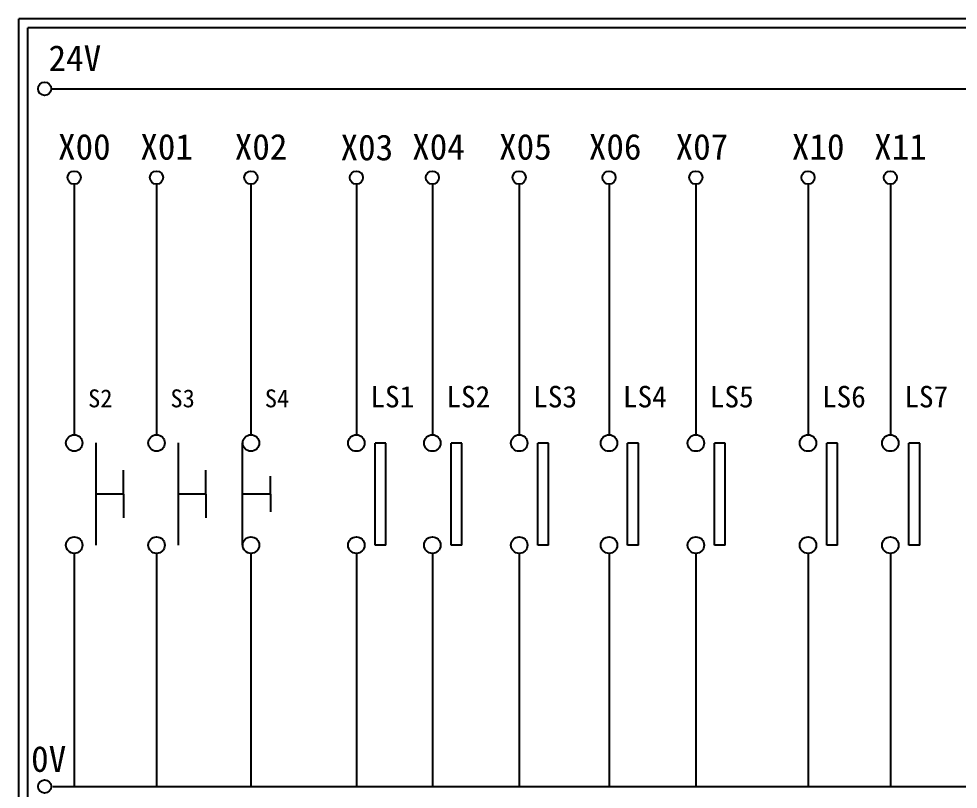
# Model space of a CAD drawing. Extents: x 325 to 612, y 3 to 207.
# Drawn here: x 325.3 to 456.4, y 99.6 to 207 of the extents above; entities that cross this region are included whole.
import ezdxf

# ---------------------------------------------------------------- set-up
doc = ezdxf.new("R2010")
doc.units = 0
doc.layers.get('0').update_dxf_attribs({"linetype": 'CONTINUOUS'})
doc.layers.add('圖框層', color=7, linetype='CONTINUOUS')
doc.layers.add('標尺寸層', color=3, linetype='CONTINUOUS')
doc.styles.add('STSL', font='KAIU.TTF')

msp = doc.modelspace()

# ---------------------------------------------------------------- linework, layer by layer
for p, q in [((376.52, 147.83), (375.01, 147.83)), ((387.12, 147.83), (385.62, 147.83)), ((399.23, 147.83), (397.73, 147.83)), ((411.75, 147.83), (410.25, 147.83)), ((423.87, 147.83), (422.36, 147.83)), ((439.52, 147.83), (438.01, 147.83)), ((451, 147.83), (449.49, 147.83)), ((339.92, 140.73), (339.92, 144.04)), ((351.4, 140.73), (351.4, 144.04)), ((360.41, 140.73), (360.41, 143.23)), ((339.92, 140.73), (339.92, 137.42)), ((351.4, 140.73), (351.4, 137.42)), ((360.41, 140.73), (360.41, 138.23)), ((376.52, 133.6), (375.01, 133.6)), ((387.12, 133.6), (385.62, 133.6)), ((399.23, 133.6), (397.73, 133.6)), ((411.75, 133.6), (410.25, 133.6)), ((423.87, 133.6), (422.36, 133.6)), ((439.52, 133.6), (438.01, 133.6)), ((451, 133.6), (449.49, 133.6))]:
    msp.add_line(p, q)
at = {"layer": '圖框層', "color": 7}
for p, q in [((612.32, 206.97), (325.32, 206.97)), ((325.32, 3), (325.32, 206.97)), ((611.07, 205.72), (326.57, 205.72)), ((326.57, 4.25), (326.57, 205.72))]:
    msp.add_line(p, q, dxfattribs=at)
at = {"layer": '標尺寸層', "color": 7}
for p, q in [((329.84, 197.22), (607.44, 197.22)), ((333.05, 183.91), (333.05, 148.99)), ((344.53, 183.91), (344.53, 148.99)), ((357.7, 183.91), (357.7, 148.99)), ((372.41, 183.91), (372.41, 148.99)), ((383.01, 183.91), (383.01, 148.99)), ((395.12, 183.91), (395.12, 148.99)), ((407.65, 183.91), (407.65, 148.99)), ((419.76, 183.91), (419.76, 148.99)), ((435.41, 183.91), (435.41, 148.99)), ((446.89, 183.91), (446.89, 148.99)), ((336.05, 147.84), (336.05, 133.61)), ((347.53, 147.84), (347.53, 133.61)), ((356.54, 133.61), (356.54, 147.84)), ((375.01, 133.6), (375.01, 147.83)), ((376.52, 133.6), (376.52, 147.83)), ((385.62, 133.6), (385.62, 147.83)), ((387.12, 133.6), (387.12, 147.83)), ((397.73, 133.6), (397.73, 147.83)), ((399.23, 133.6), (399.23, 147.83)), ((410.25, 133.6), (410.25, 147.83)), ((411.75, 133.6), (411.75, 147.83)), ((422.36, 133.6), (422.36, 147.83)), ((423.87, 133.6), (423.87, 147.83)), ((438.01, 133.6), (438.01, 147.83)), ((439.52, 133.6), (439.52, 147.83)), ((449.49, 133.6), (449.49, 147.83)), ((451, 133.6), (451, 147.83)), ((339.92, 140.73), (336.05, 140.73)), ((351.4, 140.73), (347.53, 140.73)), ((360.41, 140.73), (356.54, 140.73)), ((333.05, 132.46), (333.05, 99.96)), ((344.53, 132.46), (344.53, 99.96)), ((357.7, 132.46), (357.7, 99.96)), ((372.41, 132.46), (372.41, 99.96)), ((372.41, 132.45), (372.41, 99.96)), ((383.01, 132.46), (383.01, 99.96)), ((383.01, 132.45), (383.01, 99.96)), ((395.12, 132.46), (395.12, 99.96)), ((395.12, 132.45), (395.12, 99.96)), ((407.65, 132.46), (407.65, 99.96)), ((407.65, 132.45), (407.65, 99.96)), ((419.76, 132.46), (419.76, 99.96)), ((419.76, 132.45), (419.76, 99.96)), ((435.41, 132.46), (435.41, 99.96)), ((435.41, 132.45), (435.41, 99.96)), ((446.89, 132.46), (446.89, 99.96)), ((446.89, 132.45), (446.89, 99.96)), ((330.05, 99.96), (607.92, 99.96))]:
    msp.add_line(p, q, dxfattribs=at)
for centre, radius in [((328.92, 197.22), 0.92), ((333.05, 184.83), 0.92), ((344.53, 184.83), 0.92), ((357.7, 184.83), 0.92), ((357.7, 184.83), 0.92), ((372.41, 184.83), 0.92), ((383.01, 184.83), 0.92), ((395.12, 184.83), 0.92), ((407.65, 184.83), 0.92), ((419.76, 184.83), 0.92), ((435.41, 184.83), 0.92), ((446.89, 184.83), 0.92), ((333.05, 147.84), 1.15), ((344.53, 147.84), 1.15), ((357.7, 147.84), 1.15), ((372.41, 147.83), 1.15), ((383.01, 147.83), 1.15), ((395.12, 147.83), 1.15), ((407.65, 147.83), 1.15), ((419.76, 147.83), 1.15), ((435.41, 147.83), 1.15), ((446.89, 147.83), 1.15), ((333.05, 133.61), 1.15), ((344.53, 133.61), 1.15), ((357.7, 133.61), 1.15), ((372.41, 133.6), 1.15), ((383.01, 133.6), 1.15), ((395.12, 133.6), 1.15), ((407.65, 133.6), 1.15), ((419.76, 133.6), 1.15), ((435.41, 133.6), 1.15), ((446.89, 133.6), 1.15), ((328.92, 99.96), 0.92)]:
    msp.add_circle(centre, radius, dxfattribs=at)

# ---------------------------------------------------------------- texts
at = {"layer": '圖框層', "color": 4, "style": 'STSL'}
for s, height, p in [('24V', 3.6, (329.47, 199.68)), ('X00', 3.6, (330.79, 187.33)), ('X01', 3.6, (342.27, 187.33)), ('X02', 3.6, (355.44, 187.33)), ('X03', 3.6, (370.2, 187.24)), ('X04', 3.6, (380.19, 187.33)), ('X05', 3.6, (392.31, 187.33)), ('X06', 3.6, (404.83, 187.33)), ('X07', 3.6, (416.94, 187.33)), ('X10', 3.6, (433.15, 187.33)), ('X11', 3.6, (444.63, 187.33)), ('S2', 2.5, (334.99, 152.81)), ('S3', 2.5, (346.47, 152.81)), ('S4', 2.5, (359.64, 152.81)), ('LS1', 3, (374.36, 152.8)), ('LS2', 3, (384.96, 152.8)), ('LS3', 3, (397.07, 152.8)), ('LS4', 3, (409.59, 152.8)), ('LS5', 3, (421.71, 152.8)), ('LS6', 3, (437.35, 152.8)), ('LS7', 3, (448.84, 152.8)), ('0V', 3.6, (327.04, 102))]:
    msp.add_text(s, height=height, dxfattribs=at).set_placement(p)

doc.saveas('drawing.dxf')
